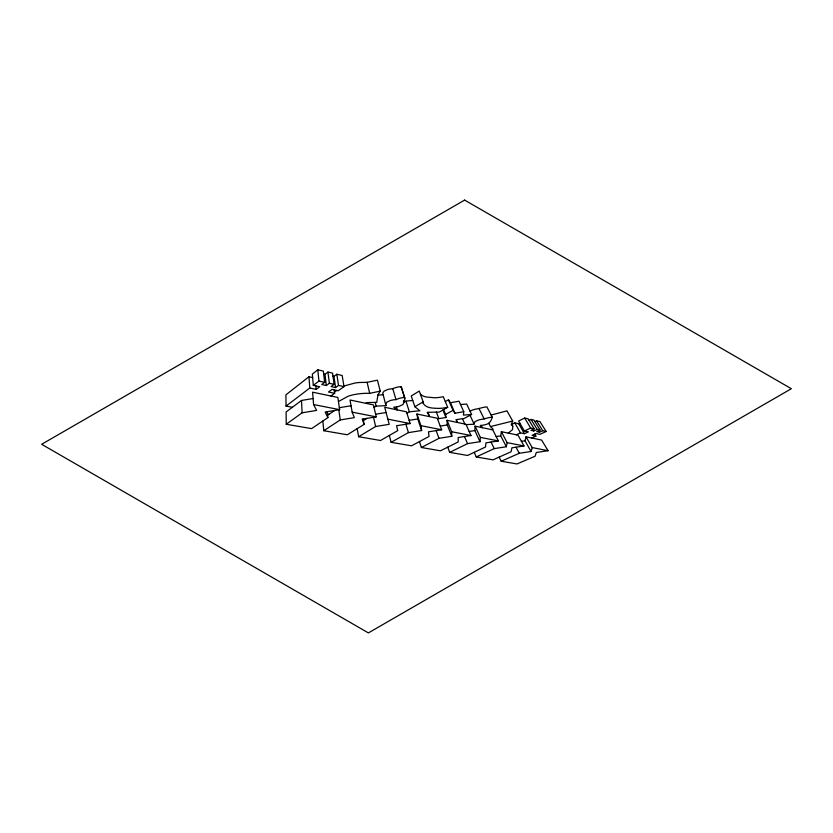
<?xml version="1.0" encoding="UTF-8"?>
<svg xmlns="http://www.w3.org/2000/svg" width="833" height="833" viewBox="0 0 833 833"><rect width="100%" height="100%" fill="white"/><g stroke="black" fill="none" stroke-linecap="round" stroke-linejoin="round"><path stroke-width="1.25" d="M449.695 452.381L467.542 443.635L479.995 441.709L474.872 430.578L475.091 426.173L492.803 429.87L498.373 440.917L485.941 442.844L485.535 446.988L467.584 455.464L449.695 452.381L447.717 447.165M479.995 441.709L480.318 437.367L475.091 426.173M445.322 401.61L448.477 399.798L450.445 402.724L459.004 401.204L463.773 411.689L463.408 415.094L471.593 414.48L466.678 404.057L460.503 404.505M476.247 456.953L494.24 448.612L506.36 446.748L500.737 435.857L501.372 431.671L517.98 435.138L524.019 445.967L511.92 447.821L511.108 451.746L493.053 459.847L476.247 456.953L474.227 452.329M506.36 446.748L507.11 442.635L501.372 431.671M501.195 461.243L519.282 453.277L531.069 451.486L525.019 440.803L526.019 436.825L541.627 440.084L548.062 450.705L536.296 452.486L535.13 456.224L516.991 463.96L501.195 461.243L499.165 457.098M531.069 451.486L532.204 447.581L526.019 436.825M491.126 415.042L506.964 410.867L512.712 421.05L511.223 424.591A8.445 4.873 0 0 1 512.816 426.225L512.503 429.641L508.286 433.118M343.914 386.043L354.796 383.055A39.557 22.835 0 0 1 359.481 382.493L367.134 382.326L377.411 380.16L380.264 391.146L377.974 394.738L376.724 402.381L366.916 402.578L365.802 403.307M312.646 377.588L308.949 376.766L285.927 394.832L286.042 406.087L292.362 407.285M323.693 374.017L324.985 374.319L327.931 372.059L332.554 373.142L334.127 384.325L329.368 383.274L326.317 385.533L321.736 384.523L324.662 382.337L323.36 371.101L317.81 369.81L312.354 374.09L313.302 385.356L319.737 386.751L316.196 389.396L309.793 388.032L286.042 406.087M313.302 385.356L318.935 381.066L324.662 382.337M313.093 398.518L301.484 400.465L286.115 411.96L286.24 424.268L311.584 428.62L327.879 417.614L327.202 411.721M332.981 376.162L333.96 376.381L336.824 374.246L342.165 375.485L344.008 386.637L338.24 390.75L332.044 389.417L328.473 392.01L334.647 393.322L334.168 389.875M334.127 384.325L331.065 386.574L335.564 387.553L338.521 385.419L344.008 386.637M286.24 424.268L302.108 412.814L316.623 410.419L313.583 404.546L312.583 392.166L337.865 397.456L339.635 409.669L325.151 412.054L327.879 417.614M334.481 392.124L336.824 390.448M330.888 395.998L334.647 393.322M338.448 401.516L348.173 396.206A34.07 19.669 0 0 1 354.525 394.53L356.503 394.176A41.369 23.886 0 0 1 365.729 393.322L369.675 393.332L380.264 391.146M327.608 415.261L334.595 410.502M323.787 430.723L340.27 419.926L354.317 417.635L352.151 412.137L350.027 400.007L373.444 404.9L376.235 416.875L362.209 419.155L364.115 424.372L347.309 434.774L323.787 430.723L322.819 421.04M374.038 407.441L376.11 406.129L386.408 405.629A4.738 2.738 0 0 1 385.648 404.526L382.732 393.03L384.075 391.166L387.324 389.636A13.744 7.934 0 0 1 392.27 388.782L395.456 387.668A16.899 9.757 0 0 1 399.892 386.72L401.058 386.595A6.206 3.582 0 0 1 401.402 387.293L404.911 398.33L404.723 399.715A7.841 4.529 0 0 1 403.37 401.246A4.748 2.738 0 0 1 404.026 402.204L402.985 404.526L398.913 406.4A14.63 8.445 0 0 1 393.759 407.181L396.57 409.742M363.375 420.634L366.968 418.374M404.047 402.287L405.963 401.11L412.762 400.434M396.435 406.952L397.289 409.888M358.638 436.721L375.61 426.506L389.219 424.32L384.721 407.264L406.483 411.814L410.138 423.549L396.55 425.725L397.747 430.63L380.525 440.49L358.638 436.721L357.18 428.662M414.876 406.723L423.154 401.798L419.259 391.052L411.263 395.987L414.876 406.723L419.884 410.773L409.367 411.814L406.931 413.262M428.589 416.438L429.349 416.011L427.995 412.325M420.446 394.321L422.872 395.883A13.682 7.903 0 0 0 426.288 397.008L434.493 397.768A26.76 15.452 0 0 0 439.022 397.456L443.271 396.716L447.706 407.316L439.345 412.033L427.235 412.345L429.349 416.011M391.094 442.302L408.43 432.619L421.644 430.526L420.894 425.663L416.979 414.011L437.242 418.249L441.636 429.755L428.454 431.838L429.047 436.461L411.502 445.811L391.094 442.302L389.355 435.44M437.481 418.874L445.957 417.5L445.603 414.449L443.635 409.607M445.603 414.449L453.006 410.346L448.477 399.798M456.911 422.362L456.307 419.634M471.593 414.48L464.137 418.447L456.12 419.665L457.369 422.112M421.373 447.508L439.001 438.314L451.819 436.305L451.642 431.723L447.029 420.301L465.949 424.257L470.978 435.524L458.181 437.523L458.244 441.906L440.459 450.799L421.373 447.508L419.468 441.573M385.658 404.526L386.741 402.245L390.354 400.527A14.557 8.403 0 0 1 395.987 399.621L399.267 398.372A17.982 10.381 0 0 1 403.901 397.508L404.505 397.445A5.977 3.447 0 0 1 404.859 398.132M491.918 429.693L493.105 429.099L490.46 426.569L488.815 423.299M511.764 424.351L514.794 422.872L518.699 423.747L519.865 423.185M529.101 420.394L531.079 419.447L533.974 420.113L540.107 430.057L537.17 429.411L533.797 430.963L530.965 430.349L534.203 428.839L528.164 418.853L524.707 418.041L518.605 421.019L524.384 431.015L528.361 431.869L524.426 433.701L520.448 432.858L516.325 434.795M534.901 421.623L536.587 420.821L539.94 421.602L546.177 431.494L539.867 434.357L536.004 433.524L532.068 435.336L535.921 436.148L534.703 434.118M524.384 431.015L530.683 428.058L534.203 428.839M540.107 430.057L536.733 431.609L539.524 432.223L542.762 430.734L546.177 431.494M531.787 438.033L535.921 436.148M470.114 411.335A8.996 5.196 0 0 1 471.53 410.45L473.571 409.669A14.911 8.611 0 0 1 477.049 408.92L481.235 407.941A17.899 10.329 0 0 1 485.837 406.973L486.889 406.858L492.241 417.177C491.345 420.301 489.971 423.674 485.878 424.528A15.39 8.882 0 0 1 481.828 425.34L480.256 425.465L482.026 427.621M466.116 424.632L474.248 424.195A3.342 1.926 0 0 1 474.008 423.83L474.925 421.717L478.59 419.999A15.431 8.903 0 0 1 482.651 419.186L486.43 418.26A19.065 11.006 0 0 1 491.158 417.281L492.241 417.177M512.712 421.05L490.46 426.569M447.706 407.316L443.343 408.066A28.541 16.473 0 0 1 438.699 408.389C433.452 408.149 425.559 408.514 423.008 402.839M453.006 410.346L454.974 413.241L463.773 411.689M339.343 407.691L351.037 405.765M375.61 414.209L386.085 412.512M409.138 420.332L417.77 418.947L421.644 430.526M440.23 426.079L447.279 424.955L451.819 436.305M469.166 431.473L474.872 430.578M496.176 436.565L500.737 435.857M521.437 441.355L525.019 440.803M377.932 395.029L383.086 394.79M327.463 413.949L329.077 414.261M313.583 404.546L339.635 409.669M352.151 412.137L376.235 416.875M387.814 419.155L410.138 423.549M420.894 425.663L441.636 429.755M451.642 431.723L470.978 435.524M480.318 437.367L498.373 440.917M507.11 442.635L524.019 445.967M532.204 447.581L548.062 450.705M536.587 420.821L542.762 430.734M538.618 430.744L539.524 432.223M531.079 419.447L537.17 429.411M532.881 429.453L533.797 430.963M524.707 418.041L530.683 428.058M518.699 423.747L524.426 433.701M514.794 422.872L520.448 432.858M511.514 423.903L512.805 426.225M516.012 447.196L519.282 453.277M479.1 408.732L484.233 419.061M491.054 442.052L494.24 448.612M481.203 425.403L482.297 427.673M470.031 415.313L474.008 423.83M462.461 418.697L464.824 424.018M450.445 402.724L454.974 413.241M464.491 436.544L467.542 443.635M442.927 410.013L445.957 417.5M436.346 412.106L438.699 418.197M436.159 430.619L439.001 438.314M405.963 401.11L409.367 411.814M401.058 386.595L404.505 397.445M403.651 401.027L404.015 402.204M405.91 424.226L408.43 432.619M392.791 388.751L395.987 399.621M375.214 402.412L376.11 406.129M367.134 382.326L369.675 393.332M373.528 417.312L375.61 426.506M363.053 419.02L364.115 424.372M416.979 414.011L417.77 418.947M336.824 374.246L338.521 385.419M333.96 376.381L335.564 387.553M338.812 409.805L340.27 419.926M327.931 372.059L329.368 383.274M324.985 374.319L326.317 385.533M317.81 369.81L318.935 381.066M315.884 385.918L316.196 389.396M308.949 376.766L309.793 388.032M447.029 420.301L447.279 424.955M301.484 400.465L302.108 412.814M423.226 403.484A8.413 4.863 0 0 1 423.154 401.798M401.402 387.293A6.123 3.53 0 0 1 401.506 388.011M464.616 200.087L41.65 444.281L368.384 632.913L791.35 388.719L464.616 200.087"/></g></svg>
